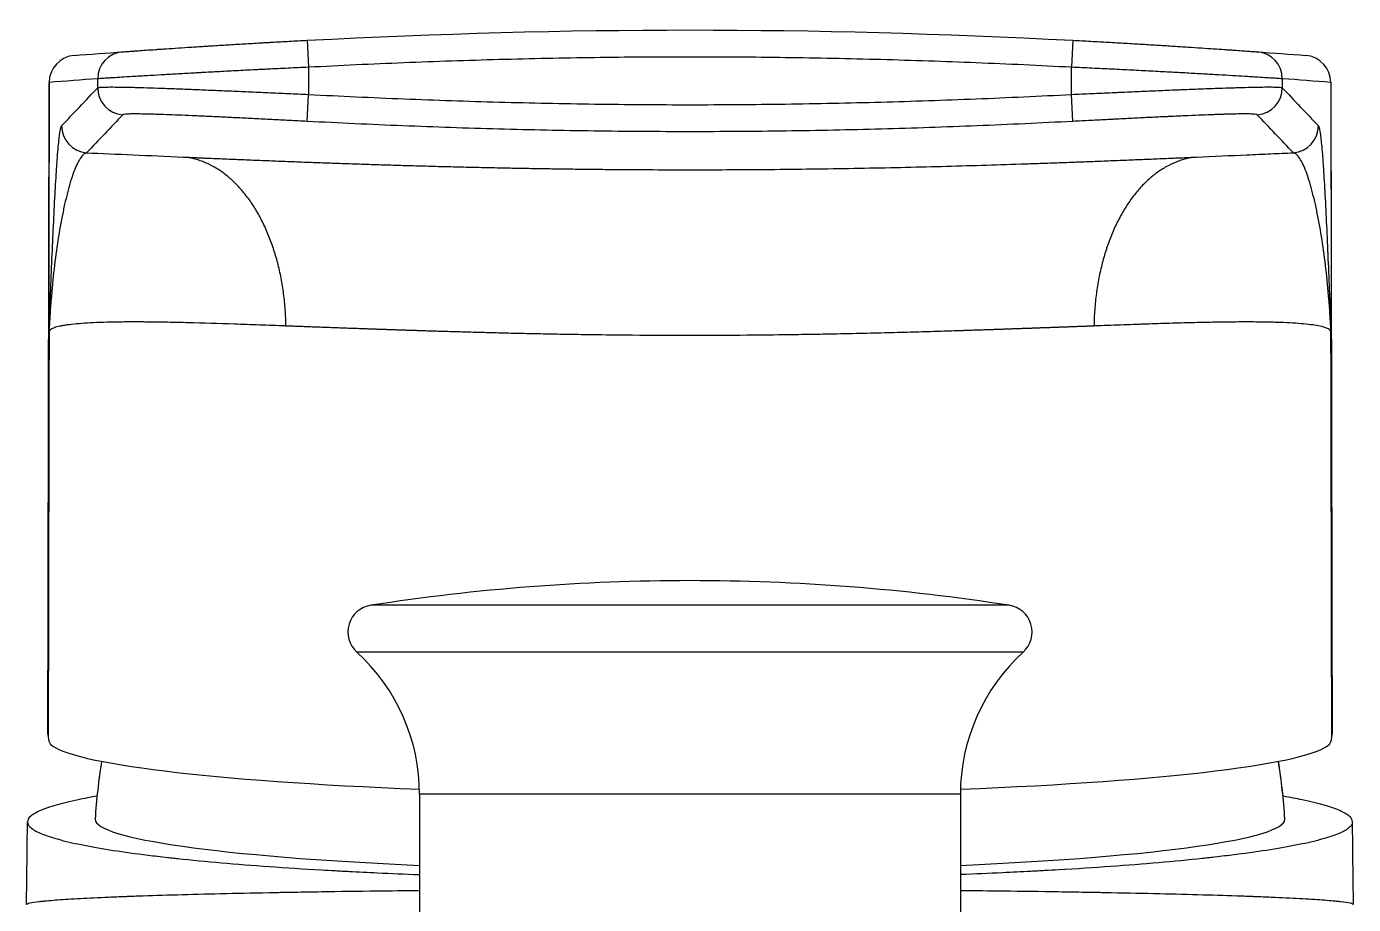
# Model space of a CAD drawing. Extents: x 0 to 1354, y 0 to 992.
# Drawn here: x 301.91 to 350.98, y 439.04 to 471.51 of the extents above; entities that cross this region are included whole.
import ezdxf

# ---------------------------------------------------------------- set-up
doc = ezdxf.new("R2010")
doc.units = 0
doc.header["$LTSCALE"] = 10
doc.header["$MEASUREMENT"] = 0
doc.layers.add('1', color=7, linetype='CONTINUOUS')

msp = doc.modelspace()

# ---------------------------------------------------------------- linework, layer by layer
at = {"layer": '1', "color": 7, "linetype": 'Continuous', "lineweight": -3}
for p, q in [((312.287, 470.998), (312.339, 470)), ((340.607, 470.998), (340.555, 470)), ((312.339, 470), (312.339, 468.996)), ((340.555, 468.996), (340.555, 470)), ((302.74, 469.446), (302.692, 445.591)), ((304.541, 469.242), (304.541, 469.575)), ((348.352, 469.575), (348.352, 469.242)), ((350.202, 445.591), (350.154, 469.446)), ((312.287, 467.998), (312.339, 468.996)), ((340.607, 467.998), (340.555, 468.996)), ((338.25, 450.101), (314.643, 450.101)), ((338.77, 448.374), (314.123, 448.374)), ((316.447, 443.113), (316.447, 432.913)), ((336.447, 443.113), (316.447, 443.113)), ((336.447, 443.113), (336.447, 432.913))]:
    msp.add_line(p, q, dxfattribs=at)
for centre, radius, start, end in [((326.447, 374.162), 76.851, 90, 98.83502), ((326.447, 374.162), 76.851, 81.16498, 90), ((314.797, 449.113), 1, 98.835, 227.6589), ((338.097, 449.113), 1, 312.3411, 81.165), ((309.329, 443.113), 7.117, 0, 47.6589), ((343.564, 443.113), 7.117, 132.3411, 180), ((326.447, 440.835), 22.042, 170.8728, 176.447), ((326.447, 440.835), 22.042, 3.553, 9.1272)]:
    msp.add_arc(centre, radius, start, end, dxfattribs=at)
for centre, major_axis, ratio, start_param, end_param in [((303.746, 469.441), (-0.077, 0.997), 0.999712, 0, 1.494225), ((305.541, 469.575), (0.072, -0.997), 0.999712, 3.141593, 4.640357), ((347.353, 469.575), (0.072, 0.997), 0.999712, 4.784421, 6.283185), ((349.147, 469.441), (0.077, 0.997), 0.999712, 4.788961, 6.283185), ((305.541, 469.242), (0.726, -0.688), 0.999394, 3.899968, 5.398112), ((347.353, 469.242), (-0.726, -0.688), 0.999394, 0.885074, 2.383217), ((304.207, 467.835), (0.725, -0.689), 0.999396, 3.901588, 5.396329), ((348.687, 467.835), (-0.725, -0.689), 0.999396, 0.886856, 2.381598), ((302.767, 454.927), (0, 10), 0.023952, 2.84897, 2.901556), ((350.126, 454.927), (0, 10), 0.023952, 3.381629, 3.434215), ((326.447, 445.143), (23.743, 0), 0.085523, 3.230351, 4.27755), ((326.447, 445.143), (23.743, 0), 0.085523, 5.147228, 6.194427), ((326.447, 440.835), (22.042, 0), 0.996195, 2.9817, 3.079817), ((326.447, 440.835), (-22.042, 0), 0.996195, 3.203368, 3.301485), ((326.447, 442.191), (-22, 0), 0.087156, 0, 1.098968), ((326.447, 442.191), (-22, 0), 0.087156, 2.042624, 3.141593)]:
    msp.add_ellipse(centre, major_axis=major_axis, ratio=ratio, start_param=start_param, end_param=end_param, dxfattribs=at)
for points, degree in [([(312.287, 470.998), (322.029, 471.507), (330.864, 471.507), (340.607, 470.998)], 3), ([(303.67, 470.438), (304.269, 470.484), (304.869, 470.529), (305.469, 470.572)], 3), ([(347.425, 470.572), (348.024, 470.529), (348.624, 470.484), (349.224, 470.438)], 3), ([(302.698, 445.352), (302.747, 469.441)], 1), ([(304.541, 469.575), (303.943, 469.532), (303.345, 469.487), (302.747, 469.441)], 3), ([(303.207, 467.835), (303.652, 468.303), (304.097, 468.772), (304.541, 469.242)], 3), ([(350.147, 469.441), (349.549, 469.487), (348.951, 469.532), (348.352, 469.575)], 3), ([(348.352, 469.242), (348.797, 468.772), (349.242, 468.303), (349.686, 467.835)], 3), ([(350.147, 469.441), (350.195, 445.352)], 1), ([(305.469, 468.245), (305.023, 467.775), (304.577, 467.306), (304.132, 466.838)], 3), ([(348.762, 466.838), (348.316, 467.306), (347.87, 467.775), (347.425, 468.245)], 3), ([(302.742, 460.237), (302.71, 445.213)], 1), ([(350.183, 445.213), (350.152, 460.237)], 1), ([(302.692, 445.542), (302.692, 445.473), (302.694, 445.41), (302.698, 445.352)], 3), ([(302.71, 445.213), (302.716, 445.152), (302.737, 445.049), (302.774, 444.985), (302.797, 444.963)], 3), ([(350.097, 444.963), (350.12, 444.985), (350.157, 445.049), (350.177, 445.152), (350.183, 445.213)], 3), ([(350.195, 445.352), (350.2, 445.41), (350.202, 445.473), (350.202, 445.542)], 3), ([(301.909, 439.038), (301.921, 440.056), (301.933, 441.073), (301.945, 442.091)], 3), ([(350.984, 439.038), (350.973, 440.056), (350.961, 441.073), (350.949, 442.091)], 3)]:
    msp.add_open_spline(points, degree=degree, dxfattribs=at)
for points, knots in [([(305.469, 470.572), (305.474, 470.573), (305.49, 470.574), (305.543, 470.578), (305.617, 470.583), (305.733, 470.591), (305.818, 470.597), (305.835, 470.598), (305.872, 470.601), (305.891, 470.602), (305.95, 470.607), (305.992, 470.61), (306.124, 470.619), (306.319, 470.633), (306.55, 470.649), (306.737, 470.662), (306.802, 470.666), (306.902, 470.673), (306.936, 470.675), (307.005, 470.68), (307.04, 470.682), (307.219, 470.694), (307.369, 470.704), (307.683, 470.725), (308.01, 470.747), (308.365, 470.77), (308.595, 470.784), (308.641, 470.787), (308.735, 470.793), (308.782, 470.796), (308.925, 470.805), (309.022, 470.811), (309.313, 470.829), (309.71, 470.854), (310.122, 470.878), (310.436, 470.896), (310.542, 470.903), (310.702, 470.912), (310.756, 470.915), (310.864, 470.921), (310.918, 470.924), (311.189, 470.939), (311.625, 470.963), (312.066, 470.987), (312.287, 470.998)], [0, 0, 0, 0, 0.0625, 0.0625, 0.125, 0.1875, 0.1875, 0.203125, 0.203125, 0.21875, 0.21875, 0.25, 0.25, 0.3125, 0.375, 0.375, 0.40625, 0.40625, 0.421875, 0.421875, 0.4375, 0.4375, 0.5, 0.5, 0.5625, 0.625, 0.625, 0.640625, 0.640625, 0.65625, 0.65625, 0.6875, 0.6875, 0.75, 0.8125, 0.8125, 0.84375, 0.84375, 0.859375, 0.859375, 0.875, 0.875, 0.9375, 1, 1, 1, 1]), ([(340.607, 470.998), (340.828, 470.987), (341.047, 470.975), (341.483, 470.952), (341.915, 470.928), (342.34, 470.903), (342.656, 470.885), (342.76, 470.879), (342.969, 470.866), (343.072, 470.86), (343.378, 470.842), (343.775, 470.818), (344.152, 470.794), (344.518, 470.771), (344.696, 470.759), (345.042, 470.736), (345.207, 470.726), (345.521, 470.705), (345.819, 470.685), (346.086, 470.666), (346.275, 470.653), (346.335, 470.649), (346.453, 470.641), (346.509, 470.637), (346.67, 470.626), (346.865, 470.612), (347.021, 470.601), (347.157, 470.591), (347.216, 470.587), (347.312, 470.58), (347.387, 470.575), (347.419, 470.573), (347.425, 470.572)], [0, 0, 0, 0, 0.0625, 0.0625, 0.125, 0.1875, 0.1875, 0.21875, 0.21875, 0.25, 0.25, 0.3125, 0.375, 0.375, 0.4375, 0.4375, 0.5, 0.5, 0.5625, 0.625, 0.625, 0.65625, 0.65625, 0.6875, 0.6875, 0.75, 0.8125, 0.8125, 0.875, 0.875, 0.9375, 1, 1, 1, 1]), ([(340.555, 470), (339.38, 470.061), (338.205, 470.116), (335.854, 470.21), (334.679, 470.25), (332.328, 470.314), (331.152, 470.339), (328.8, 470.371), (327.623, 470.38), (325.27, 470.38), (324.094, 470.371), (321.742, 470.339), (320.566, 470.314), (318.215, 470.25), (317.039, 470.21), (314.689, 470.116), (313.514, 470.061), (312.339, 470)], [0, 0, 0, 0, 0.125, 0.125, 0.25, 0.25, 0.375, 0.375, 0.5, 0.5, 0.625, 0.625, 0.75, 0.75, 0.875, 0.875, 1, 1, 1, 1]), ([(312.339, 470), (312.086, 469.988), (311.581, 469.965), (311.081, 469.941), (310.771, 469.925), (310.709, 469.922), (310.585, 469.916), (310.401, 469.907), (310.22, 469.898), (309.86, 469.88), (309.388, 469.855), (308.934, 469.831), (308.6, 469.813), (308.49, 469.807), (308.326, 469.798), (308.272, 469.795), (308.165, 469.789), (308.112, 469.786), (307.848, 469.772), (307.443, 469.749), (307.069, 469.727), (306.711, 469.706), (306.539, 469.696), (306.335, 469.684), (306.295, 469.682), (306.216, 469.677), (306.099, 469.67), (305.988, 469.664), (305.775, 469.651), (305.511, 469.635), (305.289, 469.621), (305.138, 469.612), (305.09, 469.609), (305.023, 469.605), (305.001, 469.603), (304.959, 469.601), (304.939, 469.6), (304.842, 469.594), (304.71, 469.585), (304.626, 469.58), (304.566, 469.576), (304.547, 469.575), (304.541, 469.575)], [0, 0, 0, 0, 0.0625, 0.125, 0.125, 0.140625, 0.140625, 0.15625, 0.1875, 0.1875, 0.25, 0.3125, 0.3125, 0.34375, 0.34375, 0.359375, 0.359375, 0.375, 0.375, 0.4375, 0.5, 0.5, 0.5625, 0.5625, 0.578125, 0.578125, 0.59375, 0.625, 0.625, 0.6875, 0.75, 0.75, 0.78125, 0.78125, 0.796875, 0.796875, 0.8125, 0.8125, 0.875, 0.9375, 0.9375, 1, 1, 1, 1]), ([(348.352, 469.575), (348.346, 469.575), (348.309, 469.577), (348.224, 469.583), (348.142, 469.588), (348.111, 469.59), (348.045, 469.594), (348.009, 469.596), (347.892, 469.604), (347.714, 469.615), (347.491, 469.628), (347.308, 469.639), (347.243, 469.643), (347.109, 469.651), (347.04, 469.656), (346.825, 469.668), (346.52, 469.687), (346.179, 469.707), (345.821, 469.728), (345.632, 469.738), (345.237, 469.761), (345.033, 469.772), (344.613, 469.796), (344.182, 469.819), (343.728, 469.843), (343.378, 469.862), (343.26, 469.868), (343.021, 469.88), (342.901, 469.886), (342.539, 469.905), (342.053, 469.929), (341.558, 469.953), (341.059, 469.977), (340.808, 469.988), (340.555, 470)], [0, 0, 0, 0, 0.0625, 0.125, 0.125, 0.15625, 0.15625, 0.1875, 0.1875, 0.25, 0.3125, 0.3125, 0.34375, 0.34375, 0.375, 0.375, 0.4375, 0.5, 0.5, 0.5625, 0.5625, 0.625, 0.625, 0.6875, 0.75, 0.75, 0.78125, 0.78125, 0.8125, 0.8125, 0.875, 0.9375, 0.9375, 1, 1, 1, 1]), ([(304.541, 469.242), (304.547, 469.248), (304.584, 469.257), (304.669, 469.263), (304.738, 469.266), (304.753, 469.267), (304.783, 469.268), (304.831, 469.269), (304.885, 469.27), (305.002, 469.271), (305.179, 469.271), (305.402, 469.268), (305.586, 469.265), (305.65, 469.264), (305.784, 469.261), (305.853, 469.259), (306.068, 469.253), (306.373, 469.244), (306.714, 469.233), (307.073, 469.22), (307.261, 469.214), (307.657, 469.199), (307.861, 469.191), (308.28, 469.174), (308.711, 469.156), (309.166, 469.137), (309.516, 469.122), (309.634, 469.117), (309.873, 469.106), (309.993, 469.101), (310.355, 469.085), (310.841, 469.064), (311.336, 469.042), (311.834, 469.019), (312.086, 469.008), (312.339, 468.996)], [0, 0, 0, 0, 0.0625, 0.125, 0.125, 0.140625, 0.140625, 0.15625, 0.1875, 0.1875, 0.25, 0.3125, 0.3125, 0.34375, 0.34375, 0.375, 0.375, 0.4375, 0.5, 0.5, 0.5625, 0.5625, 0.625, 0.625, 0.6875, 0.75, 0.75, 0.78125, 0.78125, 0.8125, 0.8125, 0.875, 0.9375, 0.9375, 1, 1, 1, 1]), ([(340.555, 468.996), (340.808, 469.008), (341.312, 469.031), (341.812, 469.053), (342.122, 469.067), (342.184, 469.07), (342.308, 469.075), (342.492, 469.083), (342.674, 469.091), (343.034, 469.107), (343.505, 469.127), (343.959, 469.147), (344.293, 469.161), (344.404, 469.165), (344.567, 469.172), (344.622, 469.174), (344.729, 469.178), (344.782, 469.181), (345.045, 469.191), (345.451, 469.207), (345.825, 469.221), (346.183, 469.233), (346.355, 469.239), (346.559, 469.245), (346.599, 469.246), (346.678, 469.249), (346.795, 469.252), (346.906, 469.255), (347.119, 469.261), (347.383, 469.267), (347.605, 469.27), (347.756, 469.271), (347.804, 469.271), (347.871, 469.271), (347.893, 469.271), (347.935, 469.271), (347.955, 469.271), (348.052, 469.27), (348.183, 469.267), (348.267, 469.26), (348.328, 469.252), (348.346, 469.248), (348.352, 469.242)], [0, 0, 0, 0, 0.0625, 0.125, 0.125, 0.140625, 0.140625, 0.15625, 0.1875, 0.1875, 0.25, 0.3125, 0.3125, 0.34375, 0.34375, 0.359375, 0.359375, 0.375, 0.375, 0.4375, 0.5, 0.5, 0.5625, 0.5625, 0.578125, 0.578125, 0.59375, 0.625, 0.625, 0.6875, 0.75, 0.75, 0.78125, 0.78125, 0.796875, 0.796875, 0.8125, 0.8125, 0.875, 0.9375, 0.9375, 1, 1, 1, 1]), ([(312.339, 468.996), (313.514, 468.935), (314.689, 468.88), (317.039, 468.786), (318.215, 468.746), (320.566, 468.682), (321.742, 468.657), (324.094, 468.625), (325.27, 468.616), (327.623, 468.616), (328.8, 468.625), (331.152, 468.657), (332.328, 468.682), (334.679, 468.746), (335.854, 468.786), (338.205, 468.88), (339.38, 468.935), (340.555, 468.996)], [0, 0, 0, 0, 0.125, 0.125, 0.25, 0.25, 0.375, 0.375, 0.5, 0.5, 0.625, 0.625, 0.75, 0.75, 0.875, 0.875, 1, 1, 1, 1]), ([(312.287, 467.998), (312.066, 468.009), (311.846, 468.021), (311.411, 468.043), (310.979, 468.066), (310.554, 468.087), (310.238, 468.103), (310.134, 468.108), (309.925, 468.119), (309.822, 468.124), (309.516, 468.139), (309.119, 468.158), (308.742, 468.176), (308.375, 468.193), (308.197, 468.201), (307.851, 468.216), (307.686, 468.223), (307.372, 468.235), (307.074, 468.247), (306.807, 468.256), (306.619, 468.261), (306.558, 468.263), (306.44, 468.266), (306.384, 468.268), (306.223, 468.271), (306.028, 468.274), (305.872, 468.274), (305.77, 468.273), (305.739, 468.273), (305.68, 468.271), (305.654, 468.27), (305.581, 468.266), (305.507, 468.26), (305.474, 468.25), (305.469, 468.245)], [0, 0, 0, 0, 0.0625, 0.0625, 0.125, 0.1875, 0.1875, 0.21875, 0.21875, 0.25, 0.25, 0.3125, 0.375, 0.375, 0.4375, 0.4375, 0.5, 0.5, 0.5625, 0.625, 0.625, 0.65625, 0.65625, 0.6875, 0.6875, 0.75, 0.8125, 0.8125, 0.84375, 0.84375, 0.875, 0.875, 0.9375, 1, 1, 1, 1]), ([(347.425, 468.245), (347.419, 468.25), (347.403, 468.255), (347.35, 468.263), (347.276, 468.269), (347.161, 468.273), (347.076, 468.274), (347.058, 468.274), (347.022, 468.274), (347.003, 468.274), (346.944, 468.274), (346.902, 468.274), (346.77, 468.273), (346.575, 468.27), (346.344, 468.264), (346.157, 468.258), (346.092, 468.256), (345.992, 468.253), (345.958, 468.251), (345.889, 468.249), (345.853, 468.248), (345.675, 468.241), (345.525, 468.236), (345.211, 468.223), (344.884, 468.209), (344.529, 468.193), (344.299, 468.183), (344.252, 468.181), (344.159, 468.176), (344.111, 468.174), (343.968, 468.167), (343.872, 468.163), (343.58, 468.149), (343.183, 468.129), (342.771, 468.109), (342.457, 468.093), (342.351, 468.088), (342.191, 468.08), (342.137, 468.077), (342.03, 468.071), (341.975, 468.069), (341.704, 468.055), (341.268, 468.032), (340.828, 468.009), (340.607, 467.998)], [0, 0, 0, 0, 0.0625, 0.0625, 0.125, 0.1875, 0.1875, 0.203125, 0.203125, 0.21875, 0.21875, 0.25, 0.25, 0.3125, 0.375, 0.375, 0.40625, 0.40625, 0.421875, 0.421875, 0.4375, 0.4375, 0.5, 0.5, 0.5625, 0.625, 0.625, 0.640625, 0.640625, 0.65625, 0.65625, 0.6875, 0.6875, 0.75, 0.8125, 0.8125, 0.84375, 0.84375, 0.859375, 0.859375, 0.875, 0.875, 0.9375, 1, 1, 1, 1]), ([(303.137, 467.546), (303.139, 467.562), (303.142, 467.578), (303.155, 467.661), (303.165, 467.715), (303.186, 467.797), (303.197, 467.824), (303.207, 467.835)], [0, 0, 0, 0, 0.102737, 0.102737, 0.551368, 0.551368, 1, 1, 1, 1]), ([(340.607, 467.998), (339.427, 467.936), (338.248, 467.882), (335.889, 467.787), (334.709, 467.747), (332.35, 467.682), (331.169, 467.658), (328.809, 467.625), (327.628, 467.617), (325.266, 467.617), (324.086, 467.625), (321.725, 467.658), (320.545, 467.682), (318.185, 467.747), (317.005, 467.787), (314.646, 467.882), (313.466, 467.936), (312.287, 467.998)], [0, 0, 0, 0, 0.125, 0.125, 0.25, 0.25, 0.375, 0.375, 0.5, 0.5, 0.625, 0.625, 0.75, 0.75, 0.875, 0.875, 1, 1, 1, 1]), ([(349.686, 467.835), (349.697, 467.824), (349.708, 467.797), (349.729, 467.715), (349.739, 467.661), (349.752, 467.579), (349.754, 467.564), (349.756, 467.548)], [0, 0, 0, 0, 0.450299, 0.450299, 0.900597, 0.900597, 1, 1, 1, 1]), ([(302.742, 460.237), (302.743, 460.266), (302.744, 460.294), (302.747, 460.352), (302.75, 460.438), (302.758, 460.638), (302.773, 461.037), (302.787, 461.376), (302.814, 462.048), (302.832, 462.488), (302.869, 463.342), (302.888, 463.756), (302.925, 464.547), (302.944, 464.925), (302.973, 465.455), (302.983, 465.626), (303.002, 465.954), (303.012, 466.111), (303.027, 466.336), (303.032, 466.408), (303.042, 466.55), (303.047, 466.618), (303.062, 466.817), (303.072, 466.939), (303.093, 467.164), (303.103, 467.266), (303.121, 467.427), (303.129, 467.49), (303.137, 467.546)], [0, 0, 0, 0, 0.009077, 0.009077, 0.018154, 0.036308, 0.072616, 0.145233, 0.145233, 0.290465, 0.290465, 0.435698, 0.435698, 0.580931, 0.580931, 0.653547, 0.653547, 0.726164, 0.726164, 0.762472, 0.762472, 0.79878, 0.79878, 0.871396, 0.871396, 0.944013, 0.944013, 1, 1, 1, 1]), ([(349.756, 467.548), (349.764, 467.491), (349.772, 467.427), (349.791, 467.266), (349.801, 467.164), (349.821, 466.939), (349.831, 466.817), (349.847, 466.618), (349.852, 466.55), (349.862, 466.408), (349.867, 466.336), (349.882, 466.111), (349.891, 465.954), (349.911, 465.626), (349.921, 465.455), (349.95, 464.925), (349.969, 464.547), (350.006, 463.756), (350.024, 463.342), (350.061, 462.488), (350.079, 462.048), (350.107, 461.376), (350.12, 461.037), (350.136, 460.638), (350.144, 460.438), (350.147, 460.352), (350.149, 460.294), (350.15, 460.266), (350.152, 460.237)], [0, 0, 0, 0, 0.056552, 0.056552, 0.129125, 0.129125, 0.201698, 0.201698, 0.237985, 0.237985, 0.274271, 0.274271, 0.346844, 0.346844, 0.419417, 0.419417, 0.564563, 0.564563, 0.709708, 0.709708, 0.854854, 0.854854, 0.927427, 0.963714, 0.981857, 0.990928, 0.990928, 1, 1, 1, 1]), ([(304.132, 466.838), (304.092, 466.83), (304.052, 466.807), (303.973, 466.735), (303.934, 466.687), (303.855, 466.568), (303.817, 466.497), (303.74, 466.336), (303.702, 466.246), (303.627, 466.048), (303.59, 465.939), (303.544, 465.794), (303.535, 465.765), (303.517, 465.705), (303.508, 465.674), (303.481, 465.581), (303.464, 465.518), (303.411, 465.321), (303.377, 465.184), (303.327, 464.968), (303.31, 464.895), (303.278, 464.746), (303.262, 464.67), (303.183, 464.284), (303.125, 463.955), (303.018, 463.268), (302.97, 462.91), (302.884, 462.173), (302.847, 461.795), (302.801, 461.216), (302.787, 461.022), (302.768, 460.729), (302.76, 460.582), (302.75, 460.41), (302.747, 460.336), (302.744, 460.286), (302.743, 460.262), (302.742, 460.237)], [0, 0, 0, 0, 0.0625, 0.0625, 0.125, 0.125, 0.1875, 0.1875, 0.25, 0.25, 0.3125, 0.3125, 0.328125, 0.328125, 0.34375, 0.34375, 0.375, 0.375, 0.4375, 0.4375, 0.46875, 0.46875, 0.5, 0.5, 0.625, 0.625, 0.75, 0.75, 0.875, 0.875, 0.9375, 0.9375, 0.96875, 0.984375, 0.992188, 0.992188, 1, 1, 1, 1]), ([(304.132, 466.838), (304.68, 466.814), (305.253, 466.788), (306.45, 466.735), (307.073, 466.707), (307.721, 466.679)], [0, 0, 0, 0, 0.5, 0.5, 1, 1, 1, 1]), ([(345.172, 466.679), (345.818, 466.707), (346.441, 466.735), (347.191, 466.768), (347.339, 466.775), (347.632, 466.788), (348.067, 466.807), (348.488, 466.826), (348.762, 466.838)], [0, 0, 0, 0, 0.5, 0.5, 0.625, 0.625, 0.75, 1, 1, 1, 1]), ([(350.152, 460.237), (350.15, 460.262), (350.149, 460.286), (350.147, 460.336), (350.143, 460.41), (350.134, 460.582), (350.125, 460.729), (350.107, 461.022), (350.093, 461.216), (350.047, 461.795), (350.01, 462.173), (349.924, 462.91), (349.876, 463.268), (349.769, 463.955), (349.71, 464.284), (349.632, 464.67), (349.616, 464.746), (349.583, 464.895), (349.567, 464.968), (349.517, 465.184), (349.483, 465.321), (349.43, 465.518), (349.412, 465.581), (349.385, 465.674), (349.376, 465.705), (349.358, 465.765), (349.349, 465.794), (349.304, 465.939), (349.267, 466.048), (349.192, 466.246), (349.154, 466.336), (349.077, 466.497), (349.038, 466.568), (348.96, 466.687), (348.921, 466.735), (348.842, 466.807), (348.802, 466.83), (348.762, 466.838)], [0, 0, 0, 0, 0.007812, 0.007812, 0.015625, 0.03125, 0.0625, 0.0625, 0.125, 0.125, 0.25, 0.25, 0.375, 0.375, 0.5, 0.5, 0.53125, 0.53125, 0.5625, 0.5625, 0.625, 0.625, 0.65625, 0.65625, 0.671875, 0.671875, 0.6875, 0.6875, 0.75, 0.75, 0.8125, 0.8125, 0.875, 0.875, 0.9375, 0.9375, 1, 1, 1, 1]), ([(311.505, 460.431), (311.502, 460.633), (311.493, 460.834), (311.464, 461.231), (311.424, 461.624), (311.362, 462.008), (311.307, 462.293), (311.287, 462.388), (311.245, 462.576), (311.222, 462.67), (311.15, 462.946), (311.044, 463.305), (310.856, 463.814), (310.711, 464.133), (310.595, 464.366), (310.555, 464.442), (310.472, 464.592), (310.43, 464.665), (310.301, 464.879), (310.121, 465.149), (309.926, 465.391), (309.724, 465.619), (309.619, 465.726), (309.483, 465.851), (309.456, 465.875), (309.401, 465.923), (309.318, 465.993), (309.233, 466.059), (309.063, 466.183), (308.832, 466.331), (308.593, 466.445), (308.41, 466.518), (308.349, 466.54), (308.225, 466.58), (308.163, 466.598), (307.974, 466.644), (307.848, 466.666), (307.72, 466.679)], [0, 0, 0, 0, 0.0625, 0.0625, 0.125, 0.1875, 0.1875, 0.21875, 0.21875, 0.25, 0.25, 0.3125, 0.375, 0.4375, 0.4375, 0.46875, 0.46875, 0.5, 0.5, 0.5625, 0.625, 0.625, 0.6875, 0.6875, 0.703125, 0.703125, 0.71875, 0.75, 0.75, 0.8125, 0.875, 0.875, 0.90625, 0.90625, 0.9375, 0.9375, 1, 1, 1, 1]), ([(307.72, 466.679), (307.743, 466.678), (307.788, 466.676), (307.855, 466.673), (307.923, 466.67), (307.991, 466.667), (308.059, 466.664), (308.127, 466.661), (308.195, 466.658), (308.263, 466.655), (308.332, 466.652), (308.401, 466.649), (308.47, 466.646), (308.539, 466.643), (308.608, 466.64), (308.677, 466.637), (308.935, 466.626), (309.386, 466.607), (310.041, 466.58), (310.708, 466.553), (311.388, 466.526), (312.079, 466.5), (312.78, 466.474), (313.488, 466.449), (314.204, 466.424), (314.927, 466.401), (315.656, 466.378), (316.392, 466.357), (317.135, 466.336), (317.885, 466.317), (318.641, 466.3), (319.405, 466.283), (320.123, 466.269), (320.793, 466.257), (321.414, 466.248), (322.039, 466.239), (322.666, 466.231), (323.609, 466.222), (324.868, 466.213), (326.443, 466.209), (328.016, 466.213), (329.589, 466.224), (331.156, 466.242), (333.225, 466.275), (335.766, 466.333), (337.921, 466.398), (339.254, 466.443), (339.822, 466.463), (340.385, 466.484), (340.944, 466.505), (341.542, 466.528), (342.178, 466.553), (342.846, 466.58), (343.502, 466.607), (343.974, 466.627), (344.273, 466.64), (344.403, 466.645), (344.533, 466.651), (344.662, 466.657), (344.791, 466.662), (344.919, 466.668), (345.046, 466.673), (345.131, 466.677), (345.173, 466.679)], [0, 0, 0, 0, 0.002148, 0.004296, 0.006443, 0.008591, 0.010738, 0.012885, 0.015032, 0.017179, 0.019326, 0.021473, 0.02362, 0.025767, 0.027914, 0.03006, 0.032207, 0.051803, 0.07141, 0.091041, 0.110707, 0.130426, 0.150068, 0.169647, 0.189177, 0.208659, 0.228091, 0.247488, 0.266866, 0.286242, 0.305633, 0.325055, 0.344526, 0.360062, 0.375609, 0.391176, 0.406773, 0.422409, 0.461248, 0.499945, 0.538629, 0.577391, 0.616369, 0.65526, 0.73291, 0.810592, 0.826204, 0.841848, 0.857532, 0.873264, 0.88905, 0.90875, 0.928411, 0.948044, 0.967662, 0.971704, 0.975745, 0.979787, 0.983829, 0.987871, 0.991913, 0.995956, 1, 1, 1, 1]), ([(345.173, 466.679), (345.046, 466.666), (344.92, 466.644), (344.671, 466.583), (344.425, 466.504), (344.186, 466.39), (344.008, 466.292), (343.95, 466.257), (343.833, 466.182), (343.775, 466.142), (343.604, 466.018), (343.493, 465.927), (343.278, 465.73), (343.069, 465.517), (342.874, 465.275), (342.732, 465.081), (342.686, 465.015), (342.595, 464.878), (342.55, 464.808), (342.421, 464.595), (342.257, 464.298), (342.04, 463.821), (341.914, 463.48), (341.841, 463.26), (341.826, 463.215), (341.798, 463.126), (341.757, 462.991), (341.72, 462.855), (341.648, 462.58), (341.564, 462.208), (341.501, 461.824), (341.463, 461.531), (341.451, 461.433), (341.431, 461.235), (341.422, 461.135), (341.4, 460.834), (341.391, 460.633), (341.388, 460.43)], [0, 0, 0, 0, 0.0625, 0.0625, 0.125, 0.1875, 0.1875, 0.21875, 0.21875, 0.25, 0.25, 0.3125, 0.3125, 0.375, 0.4375, 0.4375, 0.46875, 0.46875, 0.5, 0.5, 0.5625, 0.625, 0.6875, 0.6875, 0.703125, 0.703125, 0.71875, 0.75, 0.75, 0.8125, 0.875, 0.875, 0.90625, 0.90625, 0.9375, 0.9375, 1, 1, 1, 1]), ([(311.505, 460.433), (311.169, 460.445), (310.516, 460.469), (309.898, 460.49), (308.997, 460.52), (308.431, 460.537), (307.633, 460.557), (307.376, 460.563), (307.004, 460.57), (306.882, 460.572), (306.643, 460.576), (306.525, 460.577), (306.352, 460.579), (306.295, 460.579), (306.182, 460.58), (306.015, 460.581), (305.855, 460.581), (305.541, 460.58), (305.343, 460.578), (304.781, 460.568), (304.449, 460.556), (304.014, 460.53), (303.745, 460.509), (303.519, 460.484), (303.391, 460.466), (303.366, 460.462), (303.318, 460.455), (303.248, 460.443), (303.184, 460.431), (303.066, 460.406), (302.93, 460.37), (302.796, 460.308), (302.752, 460.261), (302.742, 460.237)], [0, 0, 0, 0, 0.0625, 0.125, 0.125, 0.25, 0.25, 0.3125, 0.3125, 0.34375, 0.34375, 0.375, 0.375, 0.390625, 0.390625, 0.40625, 0.4375, 0.4375, 0.5, 0.5, 0.625, 0.625, 0.6875, 0.75, 0.75, 0.765625, 0.765625, 0.78125, 0.8125, 0.8125, 0.875, 0.9375, 1, 1, 1, 1]), ([(341.388, 460.43), (341.369, 460.429), (341.33, 460.428), (341.271, 460.425), (341.212, 460.423), (341.153, 460.421), (341.094, 460.419), (341.034, 460.417), (340.974, 460.414), (340.913, 460.412), (340.853, 460.41), (340.792, 460.408), (340.731, 460.406), (340.669, 460.403), (340.608, 460.401), (340.546, 460.399), (340.483, 460.396), (340.421, 460.394), (340.358, 460.392), (340.295, 460.389), (340.231, 460.387), (340.167, 460.385), (340.103, 460.382), (340.039, 460.38), (339.975, 460.378), (339.91, 460.375), (339.845, 460.373), (339.779, 460.371), (339.713, 460.368), (339.647, 460.366), (339.581, 460.363), (339.515, 460.361), (339.448, 460.359), (339.381, 460.356), (339.313, 460.354), (339.245, 460.351), (339.177, 460.349), (339.109, 460.346), (339.04, 460.344), (338.972, 460.342), (338.902, 460.339), (338.833, 460.337), (338.763, 460.334), (338.693, 460.332), (338.623, 460.329), (338.552, 460.327), (338.481, 460.324), (338.41, 460.322), (338.339, 460.319), (338.267, 460.317), (338.195, 460.314), (338.123, 460.312), (338.05, 460.309), (337.977, 460.307), (337.904, 460.304), (337.83, 460.302), (337.757, 460.299), (337.683, 460.297), (337.608, 460.294), (337.534, 460.291), (337.459, 460.289), (337.383, 460.286), (337.308, 460.284), (337.232, 460.281), (337.156, 460.279), (337.08, 460.276), (337.003, 460.274), (336.926, 460.271), (336.849, 460.269), (336.771, 460.266), (336.694, 460.264), (336.615, 460.261), (336.537, 460.258), (336.458, 460.256), (336.379, 460.253), (336.3, 460.251), (335.993, 460.241), (335.427, 460.223), (334.567, 460.198), (333.614, 460.173), (332.569, 460.148), (331.706, 460.131), (330.876, 460.116), (329.917, 460.101), (328.378, 460.084), (326.445, 460.077), (324.512, 460.084), (322.974, 460.101), (322.012, 460.116), (321.423, 460.127), (321.017, 460.134), (320.611, 460.143), (320.217, 460.151), (319.836, 460.16), (319.466, 460.169), (319.109, 460.178), (318.763, 460.187), (318.429, 460.196), (318.107, 460.205), (317.797, 460.214), (317.498, 460.223), (317.21, 460.231), (316.934, 460.24), (316.704, 460.247), (316.517, 460.253), (316.37, 460.258), (316.223, 460.263), (316.077, 460.268), (315.933, 460.272), (315.789, 460.277), (315.647, 460.282), (315.505, 460.287), (315.364, 460.291), (315.225, 460.296), (315.086, 460.301), (314.949, 460.306), (314.812, 460.31), (314.677, 460.315), (314.542, 460.32), (314.409, 460.324), (314.276, 460.329), (314.145, 460.334), (314.014, 460.338), (313.885, 460.343), (313.756, 460.347), (313.629, 460.352), (313.502, 460.357), (313.377, 460.361), (313.252, 460.366), (313.129, 460.37), (313.006, 460.375), (312.885, 460.379), (312.765, 460.383), (312.645, 460.388), (312.527, 460.392), (312.409, 460.396), (312.293, 460.401), (312.177, 460.405), (312.063, 460.409), (311.949, 460.413), (311.837, 460.418), (311.725, 460.422), (311.615, 460.426), (311.542, 460.428), (311.505, 460.43)], [0, 0, 0, 0, 0.002323, 0.004651, 0.006984, 0.009323, 0.011666, 0.014015, 0.016369, 0.018727, 0.021091, 0.02346, 0.025835, 0.028214, 0.030598, 0.032988, 0.035382, 0.037782, 0.040187, 0.042597, 0.045012, 0.047432, 0.049857, 0.052287, 0.054723, 0.057163, 0.059609, 0.06206, 0.064516, 0.066977, 0.069443, 0.071914, 0.074391, 0.076872, 0.079359, 0.081851, 0.084347, 0.086849, 0.089356, 0.091869, 0.094386, 0.096908, 0.099436, 0.101969, 0.104506, 0.107049, 0.109597, 0.11215, 0.114709, 0.117272, 0.11984, 0.122414, 0.124993, 0.127576, 0.130165, 0.132759, 0.135359, 0.137963, 0.140572, 0.143187, 0.145806, 0.148431, 0.151061, 0.153696, 0.156336, 0.158981, 0.161632, 0.164287, 0.166948, 0.169614, 0.172284, 0.17496, 0.177642, 0.180328, 0.183019, 0.185715, 0.188417, 0.214368, 0.242901, 0.274017, 0.307716, 0.343998, 0.356308, 0.38643, 0.43436, 0.500089, 0.565719, 0.613632, 0.643819, 0.656278, 0.669524, 0.682441, 0.69503, 0.70729, 0.719221, 0.730824, 0.742098, 0.753043, 0.76366, 0.773948, 0.783907, 0.793538, 0.80284, 0.811814, 0.816868, 0.821904, 0.826923, 0.831924, 0.836906, 0.841871, 0.846818, 0.851746, 0.856657, 0.86155, 0.866425, 0.871282, 0.876121, 0.880943, 0.885746, 0.890531, 0.895298, 0.900048, 0.904779, 0.909493, 0.914188, 0.918866, 0.923526, 0.928168, 0.932792, 0.937398, 0.941986, 0.946556, 0.951108, 0.955642, 0.960159, 0.964657, 0.969138, 0.9736, 0.978045, 0.982472, 0.986881, 0.991272, 0.995645, 1, 1, 1, 1]), ([(350.152, 460.237), (350.141, 460.261), (350.097, 460.308), (350.008, 460.349), (349.937, 460.374), (349.922, 460.378), (349.891, 460.388), (349.842, 460.402), (349.787, 460.415), (349.669, 460.44), (349.579, 460.455), (349.276, 460.498), (349.03, 460.521), (348.597, 460.547), (348.286, 460.562), (347.93, 460.571), (347.694, 460.576), (347.646, 460.576), (347.548, 460.578), (347.401, 460.579), (347.247, 460.58), (346.934, 460.581), (346.715, 460.58), (346.374, 460.577), (346.257, 460.576), (346.02, 460.572), (345.899, 460.57), (345.53, 460.563), (345.018, 460.551), (344.195, 460.529), (343.609, 460.51), (343.231, 460.498), (343.155, 460.495), (343.001, 460.49), (342.923, 460.487), (342.689, 460.479), (342.531, 460.474), (342.052, 460.457), (341.724, 460.445), (341.388, 460.433)], [0, 0, 0, 0, 0.0625, 0.125, 0.125, 0.140625, 0.140625, 0.15625, 0.1875, 0.1875, 0.25, 0.25, 0.375, 0.375, 0.4375, 0.5, 0.5, 0.515625, 0.515625, 0.53125, 0.5625, 0.5625, 0.625, 0.625, 0.65625, 0.65625, 0.6875, 0.6875, 0.75, 0.8125, 0.875, 0.875, 0.890625, 0.890625, 0.90625, 0.90625, 0.9375, 0.9375, 1, 1, 1, 1]), ([(304.535, 443.046), (304.277, 443.002), (304.038, 442.956), (303.512, 442.846), (303.243, 442.78), (302.893, 442.68), (302.786, 442.646), (302.638, 442.595), (302.592, 442.578), (302.503, 442.544), (302.461, 442.527), (302.263, 442.44), (302.144, 442.371), (301.985, 442.232), (301.945, 442.161), (301.945, 442.091)], [0, 0, 0, 0, 0.152498, 0.152498, 0.364373, 0.364373, 0.470311, 0.470311, 0.52328, 0.52328, 0.576249, 0.576249, 0.788124, 0.788124, 1, 1, 1, 1]), ([(350.949, 442.091), (350.949, 442.126), (350.928, 442.196), (350.869, 442.266), (350.75, 442.37), (350.633, 442.439), (350.322, 442.575), (350.128, 442.643), (349.838, 442.727), (349.747, 442.752), (349.65, 442.777), (349.585, 442.794), (349.551, 442.802), (349.381, 442.843), (349.236, 442.876), (348.873, 442.953), (348.646, 442.996), (348.404, 443.039)], [0, 0, 0, 0, 0.106752, 0.213504, 0.213504, 0.427008, 0.427008, 0.640512, 0.640512, 0.693888, 0.720576, 0.720576, 0.747264, 0.747264, 0.854016, 0.854016, 1, 1, 1, 1]), ([(301.945, 442.091), (301.945, 442.056), (301.965, 441.985), (302.025, 441.916), (302.143, 441.812), (302.261, 441.743), (302.572, 441.607), (302.765, 441.539), (303.056, 441.455), (303.147, 441.43), (303.243, 441.405), (303.309, 441.388), (303.342, 441.38), (303.512, 441.339), (303.657, 441.306), (304.118, 441.209), (304.46, 441.146), (305.212, 441.023), (305.623, 440.964), (306.289, 440.877), (306.519, 440.848), (306.878, 440.806), (307, 440.792), (307.186, 440.771), (307.249, 440.764), (307.375, 440.75), (307.438, 440.743), (308.014, 440.682), (308.552, 440.63), (309.681, 440.532), (310.272, 440.485), (311.506, 440.397), (312.148, 440.355), (312.984, 440.307), (313.153, 440.297), (313.409, 440.283), (313.495, 440.278), (313.666, 440.269), (314.097, 440.246), (314.534, 440.225), (315.392, 440.184), (315.904, 440.163), (316.424, 440.142)], [0, 0, 0, 0, 0.042683, 0.085366, 0.085366, 0.170732, 0.170732, 0.256098, 0.256098, 0.27744, 0.288111, 0.288111, 0.298781, 0.298781, 0.341464, 0.341464, 0.426831, 0.426831, 0.512197, 0.512197, 0.55488, 0.55488, 0.576221, 0.576221, 0.586892, 0.586892, 0.597563, 0.597563, 0.682929, 0.682929, 0.768295, 0.768295, 0.853661, 0.853661, 0.875003, 0.875003, 0.885673, 0.885673, 0.896344, 0.939027, 0.939027, 1, 1, 1, 1]), ([(350.949, 442.091), (350.949, 442.056), (350.928, 441.985), (350.869, 441.916), (350.75, 441.812), (350.633, 441.743), (350.322, 441.607), (350.129, 441.539), (349.838, 441.455), (349.747, 441.43), (349.65, 441.405), (349.585, 441.388), (349.551, 441.38), (349.381, 441.339), (349.236, 441.306), (348.776, 441.209), (348.433, 441.146), (347.681, 441.023), (347.271, 440.964), (346.605, 440.877), (346.374, 440.848), (346.015, 440.806), (345.894, 440.792), (345.707, 440.771), (345.645, 440.764), (345.519, 440.75), (345.455, 440.743), (344.88, 440.682), (344.341, 440.63), (343.212, 440.532), (342.621, 440.485), (341.388, 440.397), (340.746, 440.355), (339.909, 440.307), (339.741, 440.297), (339.485, 440.283), (339.399, 440.278), (339.227, 440.269), (338.796, 440.246), (338.359, 440.225), (337.501, 440.184), (336.987, 440.162), (336.467, 440.142)], [0, 0, 0, 0, 0.042678, 0.085355, 0.085355, 0.17071, 0.17071, 0.256066, 0.256066, 0.277404, 0.288074, 0.288074, 0.298743, 0.298743, 0.341421, 0.341421, 0.426776, 0.426776, 0.512131, 0.512131, 0.554809, 0.554809, 0.576148, 0.576148, 0.586817, 0.586817, 0.597486, 0.597486, 0.682841, 0.682841, 0.768197, 0.768197, 0.853552, 0.853552, 0.874891, 0.874891, 0.88556, 0.88556, 0.896229, 0.938907, 0.938907, 1, 1, 1, 1]), ([(301.909, 439.038), (301.91, 439.057), (301.952, 439.075), (302.112, 439.112), (302.232, 439.13), (302.43, 439.153), (302.472, 439.158), (302.538, 439.164), (302.561, 439.167), (302.608, 439.171), (302.728, 439.182), (302.862, 439.194), (303.212, 439.22), (303.481, 439.238), (304.092, 439.272), (304.433, 439.289), (305, 439.314), (305.198, 439.322), (305.457, 439.332), (305.509, 439.334), (305.615, 439.338), (305.668, 439.34), (305.831, 439.346), (305.941, 439.35), (306.5, 439.369), (306.977, 439.384), (307.989, 439.413), (308.524, 439.427), (309.653, 439.453), (310.248, 439.466), (310.95, 439.48), (311.028, 439.481), (311.186, 439.484), (311.266, 439.486), (311.505, 439.49), (311.665, 439.493), (312.151, 439.501), (312.479, 439.507), (313.479, 439.522), (314.165, 439.532), (315.373, 439.547), (315.886, 439.553), (316.409, 439.559)], [0, 0, 0, 0, 0.085361, 0.085361, 0.170721, 0.170721, 0.192061, 0.192061, 0.202732, 0.202732, 0.213402, 0.256082, 0.256082, 0.341443, 0.341443, 0.426803, 0.426803, 0.469484, 0.469484, 0.480154, 0.480154, 0.490824, 0.490824, 0.512164, 0.512164, 0.597525, 0.597525, 0.682885, 0.682885, 0.768246, 0.768246, 0.778916, 0.778916, 0.789586, 0.789586, 0.810926, 0.810926, 0.853606, 0.853606, 0.938967, 0.938967, 1, 1, 1, 1]), ([(336.482, 439.559), (337.006, 439.553), (337.52, 439.547), (338.729, 439.532), (339.415, 439.522), (340.414, 439.507), (340.743, 439.501), (341.228, 439.493), (341.389, 439.49), (341.628, 439.486), (341.707, 439.484), (341.865, 439.481), (341.944, 439.48), (342.646, 439.466), (343.24, 439.453), (344.37, 439.427), (344.905, 439.413), (345.917, 439.384), (346.394, 439.369), (346.953, 439.35), (347.063, 439.346), (347.225, 439.34), (347.279, 439.338), (347.385, 439.334), (347.646, 439.324), (347.894, 439.314), (348.46, 439.289), (348.802, 439.272), (349.413, 439.238), (349.682, 439.22), (350.031, 439.194), (350.139, 439.185), (350.262, 439.173), (350.286, 439.171), (350.332, 439.167), (350.355, 439.164), (350.422, 439.158), (350.464, 439.153), (350.662, 439.13), (350.781, 439.112), (350.942, 439.075), (350.983, 439.057), (350.984, 439.038)], [0, 0, 0, 0, 0.061113, 0.061113, 0.146466, 0.146466, 0.189143, 0.189143, 0.210481, 0.210481, 0.221151, 0.221151, 0.23182, 0.23182, 0.317173, 0.317173, 0.402526, 0.402526, 0.48788, 0.48788, 0.509218, 0.509218, 0.519887, 0.519887, 0.530557, 0.573233, 0.573233, 0.658587, 0.658587, 0.74394, 0.74394, 0.786617, 0.786617, 0.797286, 0.797286, 0.807955, 0.807955, 0.829293, 0.829293, 0.914647, 0.914647, 1, 1, 1, 1])]:
    msp.add_open_spline(points, degree=3, knots=knots, dxfattribs=at)

doc.saveas('drawing.dxf')
